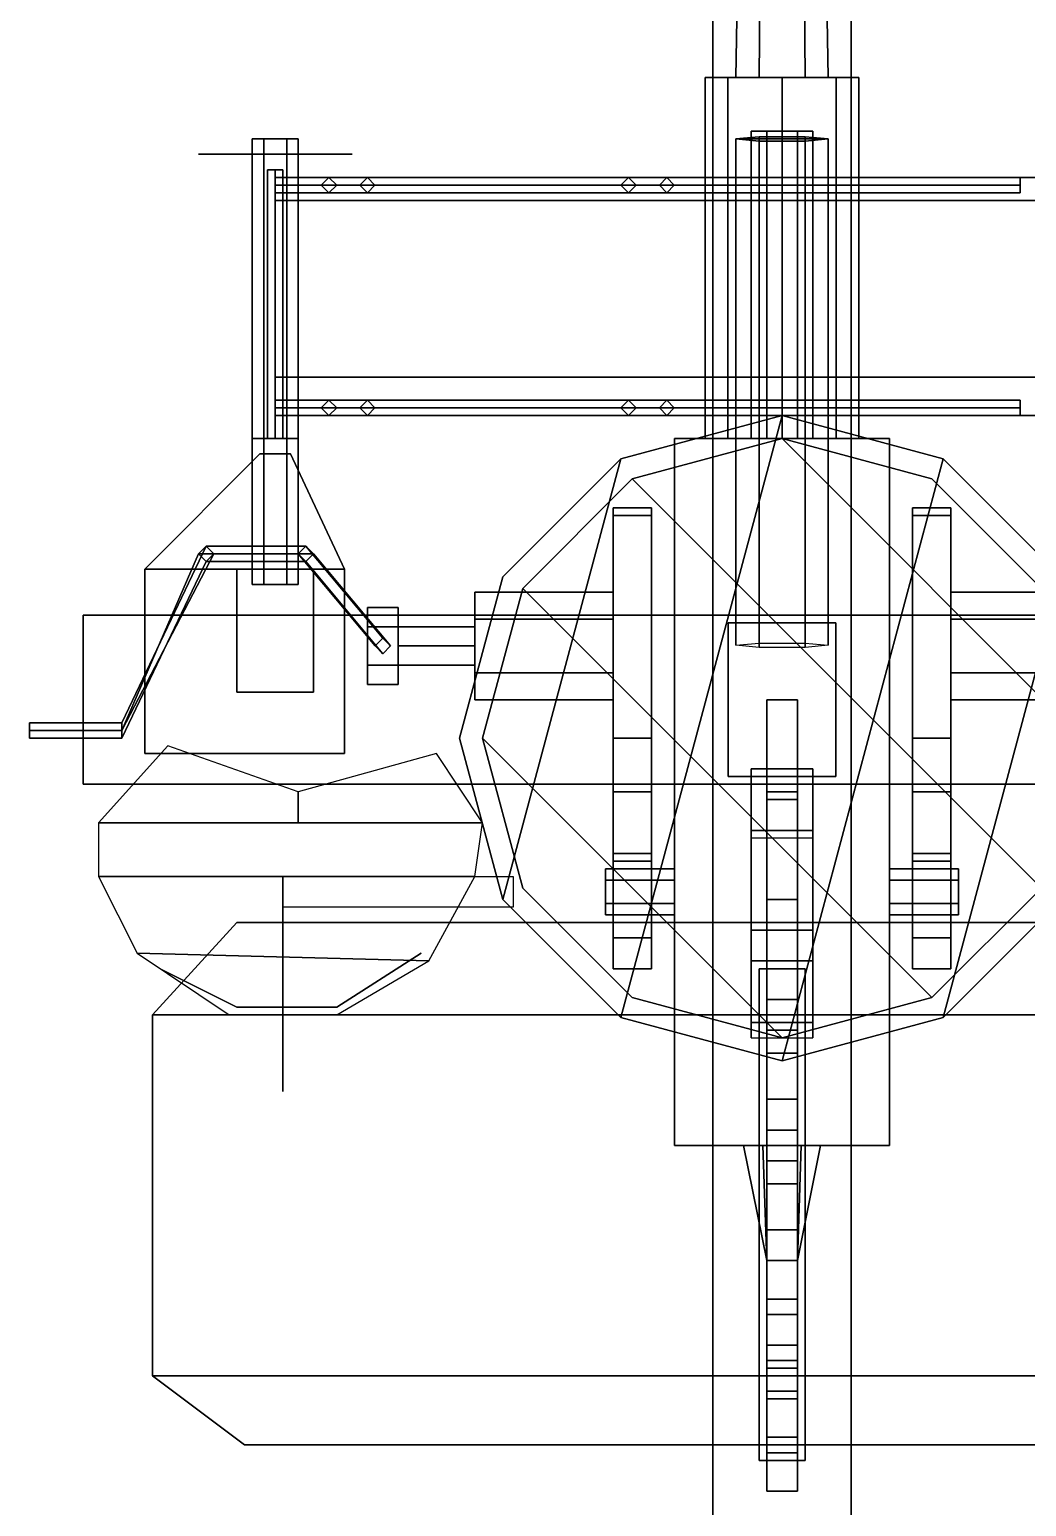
# Model space of a CAD drawing. Header units: millimetres. Extents: x -0.98 to 3.96, y -2.96 to 3.28.
# Drawn here: x -0.98 to 0.318, y -1 to 0.922 of the extents above; entities that cross this region are included whole.
import ezdxf

# ---------------------------------------------------------------- set-up
doc = ezdxf.new("R2010")
doc.units = ezdxf.units.MM
for name, color, linetype in [('barrel', 1, 'Continuous'), ('sleeve', 5, 'Continuous'), ('turret', 2, 'Continuous')]:
    doc.layers.add(name, color=color, linetype=linetype)

msp = doc.modelspace()

# ---------------------------------------------------------------- linework, layer by layer
for points in [[(-0.09, -1.71, 0.76), (-0.09, 1.84, 0.76), (-0.09, 1.84, 0.51), (-0.09, -1.71, 0.51)], [(0.09, -1.71, 0.51), (0.09, 1.84, 0.51), (0.09, 1.84, 0.76), (0.09, -1.71, 0.76)], [(0.09, 1.57, 0.76), (-0.09, 1.57, 0.76), (-0.09, -1.71, 0.76), (0.09, -1.71, 0.76)], [(-0.09, -1.71, 0.51), (-0.09, 1.57, 0.51), (0.09, 1.57, 0.51), (0.09, -1.71, 0.51)], [(-0.195, 0.3377, 0.81), (0, 0.39, 0.81), (0, 0.39, 0.5), (-0.195, 0.3377, 0.5)], [(0, 0.39, 0.5), (0.39, 0, 0.5), (0.3377, -0.195, 0.5), (-0.195, 0.3377, 0.5)], [(0, 0.39, 0.81), (0.195, 0.3377, 0.81), (0.195, 0.3377, 0.5), (0, 0.39, 0.5)], [(0.195, 0.3377, 0.5), (0.3377, 0.195, 0.5), (0.39, 0, 0.5), (0, 0.39, 0.5)], [(-0.83, 0.22, 0.49), (-0.83, 0.22, 0.51), (-0.68, 0.37, 0.51), (-0.68, 0.37, 0.49)], [(-0.64, 0.37, 0.76), (-0.57, 0.22, 0.76), (-0.83, 0.22, 0.76), (-0.68, 0.37, 0.76)], [(-0.68, 0.37, 0.78), (-0.83, 0.22, 0.78), (-0.57, 0.22, 0.78), (-0.64, 0.37, 0.78)], [(-0.83, 0.22, 0.76), (-0.83, 0.22, 0.78), (-0.68, 0.37, 0.78), (-0.68, 0.37, 0.76)], [(-0.68, 0.37, 0.51), (-0.83, 0.22, 0.51), (-0.57, 0.22, 0.51), (-0.64, 0.37, 0.51)], [(-0.64, 0.37, 0.49), (-0.57, 0.22, 0.49), (-0.83, 0.22, 0.49), (-0.68, 0.37, 0.49)], [(-0.68, 0.37, 0.49), (-0.68, 0.37, 0.51), (-0.64, 0.37, 0.51), (-0.64, 0.37, 0.49)], [(-0.68, 0.37, 0.76), (-0.68, 0.37, 0.78), (-0.64, 0.37, 0.78), (-0.64, 0.37, 0.76)], [(-0.64, 0.37, 0.51), (-0.57, 0.22, 0.51), (-0.57, 0.22, 0.49), (-0.64, 0.37, 0.49)], [(-0.64, 0.37, 0.78), (-0.57, 0.22, 0.78), (-0.57, 0.22, 0.76), (-0.64, 0.37, 0.76)], [(-0.3377, 0.195, 0.81), (-0.195, 0.3377, 0.81), (-0.195, 0.3377, 0.5), (-0.3377, 0.195, 0.5)], [(-0.195, 0.3377, 0.5), (0.3377, -0.195, 0.5), (0.195, -0.3377, 0.5), (-0.3377, 0.195, 0.5)], [(0.195, 0.3377, 0.81), (0.3377, 0.195, 0.81), (0.3377, 0.195, 0.5), (0.195, 0.3377, 0.5)], [(-0.83, -0.02, 0.49), (-0.83, -0.02, 0.51), (-0.83, 0.22, 0.51), (-0.83, 0.22, 0.49)], [(-0.57, 0.22, 0.76), (-0.57, 0.16, 0.76), (-0.83, 0.16, 0.76), (-0.83, 0.22, 0.76)], [(-0.83, -0.02, 0.76), (-0.83, -0.02, 0.78), (-0.83, 0.22, 0.78), (-0.83, 0.22, 0.76)], [(-0.83, 0.22, 0.78), (-0.83, -0.02, 0.78), (-0.57, -0.02, 0.78), (-0.57, 0.22, 0.78)], [(-0.83, 0.22, 0.51), (-0.83, 0.16, 0.51), (-0.57, 0.16, 0.51), (-0.57, 0.22, 0.51)], [(-0.57, 0.22, 0.49), (-0.57, -0.02, 0.49), (-0.83, -0.02, 0.49), (-0.83, 0.22, 0.49)], [(-0.57, 0.22, 0.51), (-0.57, -0.02, 0.51), (-0.57, -0.02, 0.49), (-0.57, 0.22, 0.49)], [(-0.57, 0.22, 0.78), (-0.57, -0.02, 0.78), (-0.57, -0.02, 0.76), (-0.57, 0.22, 0.76)], [(-0.39, 0, 0.81), (-0.3377, 0.195, 0.81), (-0.3377, 0.195, 0.5), (-0.39, 0, 0.5)], [(-0.3377, 0.195, 0.5), (0.195, -0.3377, 0.5), (0, -0.39, 0.5), (-0.39, 0, 0.5)], [(0.91, -0.06, 0.76), (0.91, 0.16, 0.76), (-0.91, 0.16, 0.76), (-0.91, -0.06, 0.76)], [(-0.91, -0.06, 0.76), (-0.91, 0.16, 0.76), (-0.91, 0.16, 0.51), (-0.91, -0.06, 0.51)], [(-0.91, 0.16, 0.51), (0.91, 0.16, 0.51), (0.91, -0.06, 0.51), (-0.91, -0.06, 0.51)], [(-0.91, 0.16, 0.76), (0.91, 0.16, 0.76), (0.91, 0.16, 0.51), (-0.91, 0.16, 0.51)], [(-0.3377, -0.195, 0.81), (-0.39, 0, 0.81), (-0.39, 0, 0.5), (-0.3377, -0.195, 0.5)], [(-0.39, 0, 0.5), (0, -0.39, 0.5), (-0.195, -0.3377, 0.5), (-0.3377, -0.195, 0.5)], [(-0.57, -0.02, 0.49), (-0.57, -0.02, 0.51), (-0.83, -0.02, 0.51), (-0.83, -0.02, 0.49)], [(-0.57, -0.02, 0.76), (-0.57, -0.02, 0.78), (-0.83, -0.02, 0.78), (-0.83, -0.02, 0.76)], [(-0.91, -0.06, 0.51), (0.91, -0.06, 0.51), (0.91, -0.06, 0.76), (-0.91, -0.06, 0.76)], [(-0.195, -0.3377, 0.81), (-0.3377, -0.195, 0.81), (-0.3377, -0.195, 0.5), (-0.195, -0.3377, 0.5)], [(0.3377, -0.195, 0.81), (0.195, -0.3377, 0.81), (0.195, -0.3377, 0.5), (0.3377, -0.195, 0.5)], [(-0.82, -0.36, 0.61), (-0.71, -0.24, 0.61), (0.71, -0.24, 0.61), (0.82, -0.36, 0.61)], [(0.71, -0.24, 0.67), (-0.71, -0.24, 0.67), (-0.82, -0.36, 0.67), (0.82, -0.36, 0.67)], [(-0.82, -0.36, 0.67), (-0.71, -0.24, 0.67), (-0.71, -0.24, 0.61), (-0.82, -0.36, 0.61)], [(0.71, -0.24, 0.61), (-0.71, -0.24, 0.61), (-0.71, -0.24, 0.67), (0.71, -0.24, 0.67)], [(0, -0.39, 0.81), (-0.195, -0.3377, 0.81), (-0.195, -0.3377, 0.5), (0, -0.39, 0.5)], [(0.195, -0.3377, 0.81), (0, -0.39, 0.81), (0, -0.39, 0.5), (0.195, -0.3377, 0.5)], [(0.82, -0.36, 0.67), (-0.82, -0.36, 0.67), (-0.82, -0.83, 0.67), (0.82, -0.83, 0.67)], [(-0.82, -0.83, 0.61), (-0.82, -0.36, 0.61), (0.82, -0.36, 0.61), (0.82, -0.83, 0.61)], [(-0.82, -0.83, 0.67), (-0.82, -0.36, 0.67), (-0.82, -0.36, 0.61), (-0.82, -0.83, 0.61)], [(-0.7, -0.92, 0.61), (-0.82, -0.83, 0.61), (0.82, -0.83, 0.61), (0.7, -0.92, 0.61)], [(0.82, -0.83, 0.67), (-0.82, -0.83, 0.67), (-0.7, -0.92, 0.67), (0.7, -0.92, 0.67)], [(-0.7, -0.92, 0.67), (-0.82, -0.83, 0.67), (-0.82, -0.83, 0.61), (-0.7, -0.92, 0.61)], [(0.7, -0.92, 0.67), (-0.7, -0.92, 0.67), (-0.7, -0.92, 0.61), (0.7, -0.92, 0.61)]]:
    msp.add_3dface(points)
at = {"layer": 'barrel'}
for points in [[(-0.06, 0.86, 1.69), (-0.03, 0.86, 1.742), (-0.02, 2.03, 1.7246), (-0.04, 2.03, 1.69)], [(-0.03, 0.86, 1.638), (-0.06, 0.86, 1.69), (-0.04, 2.03, 1.69), (-0.02, 2.03, 1.6554)], [(-0.03, 0.86, 1.742), (0.03, 0.86, 1.742), (0.02, 2.03, 1.7246), (-0.02, 2.03, 1.7246)], [(0.03, 0.86, 1.638), (-0.03, 0.86, 1.638), (-0.02, 2.03, 1.6554), (0.02, 2.03, 1.6554)], [(0.03, 0.86, 1.742), (0.06, 0.86, 1.69), (0.04, 2.03, 1.69), (0.02, 2.03, 1.7246)], [(0.06, 0.86, 1.69), (0.03, 0.86, 1.638), (0.02, 2.03, 1.6554), (0.04, 2.03, 1.69)]]:
    msp.add_3dface(points, dxfattribs=at)
at = {"layer": 'sleeve'}
for points in [[(-0.1, 0.39, 1.69), (-0.0707, 0.39, 1.7607), (-0.0707, 0.86, 1.7607), (-0.1, 0.86, 1.69)], [(-0.0707, 0.39, 1.6193), (-0.1, 0.39, 1.69), (-0.1, 0.86, 1.69), (-0.0707, 0.86, 1.6193)], [(-0.0707, 0.86, 1.7607), (0.1, 0.86, 1.69), (0.0707, 0.86, 1.6193), (-0.1, 0.86, 1.69)], [(-0.1, 0.86, 1.69), (0.0707, 0.86, 1.6193), (0, 0.86, 1.59), (-0.0707, 0.86, 1.6193)], [(-0.0707, 0.39, 1.7607), (0, 0.39, 1.79), (0, 0.86, 1.79), (-0.0707, 0.86, 1.7607)], [(0, 0.39, 1.59), (-0.0707, 0.39, 1.6193), (-0.0707, 0.86, 1.6193), (0, 0.86, 1.59)], [(0, 0.86, 1.79), (0.0707, 0.86, 1.7607), (0.1, 0.86, 1.69), (-0.0707, 0.86, 1.7607)], [(0, 0.39, 1.79), (0.0707, 0.39, 1.7607), (0.0707, 0.86, 1.7607), (0, 0.86, 1.79)], [(0.0707, 0.39, 1.6193), (0, 0.39, 1.59), (0, 0.86, 1.59), (0.0707, 0.86, 1.6193)], [(0.0707, 0.39, 1.7607), (0.1, 0.39, 1.69), (0.1, 0.86, 1.69), (0.0707, 0.86, 1.7607)], [(0.1, 0.39, 1.69), (0.0707, 0.39, 1.6193), (0.0707, 0.86, 1.6193), (0.1, 0.86, 1.69)], [(-0.04, 0.39, 1.56), (-0.02, 0.39, 1.5946), (-0.02, 0.79, 1.5946), (-0.04, 0.79, 1.56)], [(-0.02, 0.39, 1.5254), (-0.04, 0.39, 1.56), (-0.04, 0.79, 1.56), (-0.02, 0.79, 1.5254)], [(-0.02, 0.79, 1.5946), (0.02, 0.79, 1.5946), (0.04, 0.79, 1.56), (-0.04, 0.79, 1.56)], [(-0.04, 0.79, 1.56), (0.04, 0.79, 1.56), (0.02, 0.79, 1.5254), (-0.02, 0.79, 1.5254)], [(-0.02, 0.39, 1.5946), (0.02, 0.39, 1.5946), (0.02, 0.79, 1.5946), (-0.02, 0.79, 1.5946)], [(0.02, 0.39, 1.5254), (-0.02, 0.39, 1.5254), (-0.02, 0.79, 1.5254), (0.02, 0.79, 1.5254)], [(0.02, 0.39, 1.5946), (0.04, 0.39, 1.56), (0.04, 0.79, 1.56), (0.02, 0.79, 1.5946)], [(0.04, 0.39, 1.56), (0.02, 0.39, 1.5254), (0.02, 0.79, 1.5254), (0.04, 0.79, 1.56)], [(-0.69, 0.2, 1.83), (-0.675, 0.2, 1.856), (-0.675, 0.78, 1.856), (-0.69, 0.78, 1.83)], [(-0.675, 0.2, 1.804), (-0.69, 0.2, 1.83), (-0.69, 0.78, 1.83), (-0.675, 0.78, 1.804)], [(-0.675, 0.78, 1.856), (-0.645, 0.78, 1.856), (-0.63, 0.78, 1.83), (-0.69, 0.78, 1.83)], [(-0.69, 0.78, 1.83), (-0.63, 0.78, 1.83), (-0.645, 0.78, 1.804), (-0.675, 0.78, 1.804)], [(-0.675, 0.2, 1.856), (-0.645, 0.2, 1.856), (-0.645, 0.78, 1.856), (-0.675, 0.78, 1.856)], [(-0.645, 0.2, 1.804), (-0.675, 0.2, 1.804), (-0.675, 0.78, 1.804), (-0.645, 0.78, 1.804)], [(-0.645, 0.2, 1.856), (-0.63, 0.2, 1.83), (-0.63, 0.78, 1.83), (-0.645, 0.78, 1.856)], [(-0.63, 0.2, 1.83), (-0.645, 0.2, 1.804), (-0.645, 0.78, 1.804), (-0.63, 0.78, 1.83)], [(-0.06, 0.1209, 1.3845), (-0.03, 0.1236, 1.4364), (-0.03, 0.7827, 1.4019), (-0.06, 0.78, 1.35)], [(-0.03, 0.7827, 1.4019), (0.03, 0.7827, 1.4019), (0.06, 0.78, 1.35), (-0.06, 0.78, 1.35)], [(-0.03, 0.1182, 1.3327), (-0.06, 0.1209, 1.3845), (-0.06, 0.78, 1.35), (-0.03, 0.7773, 1.2981)], [(-0.06, 0.78, 1.35), (0.06, 0.78, 1.35), (0.03, 0.7773, 1.2981), (-0.03, 0.7773, 1.2981)], [(-0.03, 0.1236, 1.4364), (0.03, 0.1236, 1.4364), (0.03, 0.7827, 1.4019), (-0.03, 0.7827, 1.4019)], [(0.03, 0.1182, 1.3327), (-0.03, 0.1182, 1.3327), (-0.03, 0.7773, 1.2981), (0.03, 0.7773, 1.2981)], [(0.03, 0.1236, 1.4364), (0.06, 0.1209, 1.3845), (0.06, 0.78, 1.35), (0.03, 0.7827, 1.4019)], [(0.06, 0.1209, 1.3845), (0.03, 0.1182, 1.3327), (0.03, 0.7773, 1.2981), (0.06, 0.78, 1.35)], [(-0.59, 0.76, 2.02), (-0.76, 0.76, 1.98), (-0.76, 0.76, 1.91), (-0.56, 0.76, 1.98)], [(-0.56, 0.76, 1.98), (-0.76, 0.76, 1.91), (-0.74, 0.76, 1.86), (-0.56, 0.76, 1.91)], [(-0.73, 0.76, 2.02), (-0.66, 0.76, 2.04), (-0.59, 0.76, 2.02), (-0.76, 0.76, 1.98)], [(-0.56, 0.76, 1.91), (-0.74, 0.76, 1.86), (-0.66, 0.76, 1.85), (-0.58, 0.76, 1.86)], [(-0.67, 0.39, 2.25), (-0.66, 0.39, 2.26), (-0.66, 0.74, 2.26), (-0.67, 0.74, 2.25)], [(-0.66, 0.39, 2.24), (-0.67, 0.39, 2.25), (-0.67, 0.74, 2.25), (-0.66, 0.74, 2.24)], [(-0.66, 0.74, 2.26), (-0.65, 0.74, 2.25), (-0.66, 0.74, 2.24), (-0.67, 0.74, 2.25)], [(-0.66, 0.39, 2.26), (-0.65, 0.39, 2.25), (-0.65, 0.74, 2.25), (-0.66, 0.74, 2.26)], [(-0.65, 0.39, 2.25), (-0.66, 0.39, 2.24), (-0.66, 0.74, 2.24), (-0.65, 0.74, 2.25)], [(0.62, 0.73, 1.79), (-0.66, 0.73, 1.79), (-0.66, 0.73, 1.86), (0.62, 0.73, 1.86)], [(0.62, 0.73, 1.86), (-0.66, 0.73, 1.86), (-0.66, 0.7, 1.86), (0.62, 0.7, 1.86)], [(-0.66, 0.7, 1.79), (-0.66, 0.73, 1.79), (0.62, 0.73, 1.79), (0.62, 0.7, 1.79)], [(-0.66, 0.7, 1.86), (-0.66, 0.73, 1.86), (-0.66, 0.73, 1.79), (-0.66, 0.7, 1.79)], [(-0.66, 0.73, 2.25), (-0.66, 0.72, 2.26), (0.31, 0.72, 1.86), (0.31, 0.73, 1.85)], [(-0.66, 0.72, 2.24), (-0.66, 0.73, 2.25), (0.31, 0.73, 1.85), (0.31, 0.72, 1.84)], [(-0.66, 0.72, 2.26), (-0.66, 0.71, 2.25), (0.31, 0.71, 1.85), (0.31, 0.72, 1.86)], [(-0.66, 0.71, 2.25), (-0.66, 0.72, 2.24), (0.31, 0.72, 1.84), (0.31, 0.71, 1.85)], [(-0.59, 0.73, 1.85), (-0.6, 0.72, 1.86), (-0.5497, 0.72, 2.2026), (-0.54, 0.73, 2.2)], [(-0.6, 0.72, 1.86), (-0.59, 0.71, 1.85), (-0.54, 0.71, 2.2), (-0.5497, 0.72, 2.2026)], [(-0.58, 0.72, 1.84), (-0.59, 0.73, 1.85), (-0.54, 0.73, 2.2), (-0.5303, 0.72, 2.1974)], [(-0.59, 0.71, 1.85), (-0.58, 0.72, 1.84), (-0.5303, 0.72, 2.1974), (-0.54, 0.71, 2.2)], [(-0.2, 0.73, 1.85), (-0.21, 0.72, 1.86), (-0.1597, 0.72, 2.0426), (-0.15, 0.73, 2.04)], [(-0.21, 0.72, 1.86), (-0.2, 0.71, 1.85), (-0.15, 0.71, 2.04), (-0.1597, 0.72, 2.0426)], [(-0.19, 0.72, 1.84), (-0.2, 0.73, 1.85), (-0.15, 0.73, 2.04), (-0.1403, 0.72, 2.0374)], [(-0.2, 0.71, 1.85), (-0.19, 0.72, 1.84), (-0.1403, 0.72, 2.0374), (-0.15, 0.71, 2.04)], [(0.62, 0.7, 1.86), (-0.66, 0.7, 1.86), (-0.66, 0.7, 1.79), (0.62, 0.7, 1.79)], [(-0.66, 0.42, 1.79), (-0.66, 0.47, 1.79), (0.62, 0.47, 1.79), (0.62, 0.42, 1.79)], [(0.62, 0.47, 1.85), (-0.66, 0.47, 1.85), (-0.66, 0.42, 1.85), (0.62, 0.42, 1.85)], [(0.62, 0.47, 1.79), (-0.66, 0.47, 1.79), (-0.66, 0.47, 1.85), (0.62, 0.47, 1.85)], [(-0.66, 0.42, 1.85), (-0.66, 0.47, 1.85), (-0.66, 0.47, 1.79), (-0.66, 0.42, 1.79)], [(-0.66, 0.43, 2.24), (-0.66, 0.44, 2.25), (0.31, 0.44, 1.85), (0.31, 0.43, 1.84)], [(-0.66, 0.44, 2.25), (-0.66, 0.43, 2.26), (0.31, 0.43, 1.86), (0.31, 0.44, 1.85)], [(-0.66, 0.42, 2.25), (-0.66, 0.43, 2.24), (0.31, 0.43, 1.84), (0.31, 0.42, 1.85)], [(-0.66, 0.43, 2.26), (-0.66, 0.42, 2.25), (0.31, 0.42, 1.85), (0.31, 0.43, 1.86)], [(-0.59, 0.44, 1.84), (-0.6, 0.43, 1.85), (-0.5497, 0.43, 2.2026), (-0.54, 0.44, 2.2)], [(-0.6, 0.43, 1.85), (-0.59, 0.42, 1.84), (-0.54, 0.42, 2.2), (-0.5497, 0.43, 2.2026)], [(-0.58, 0.43, 1.83), (-0.59, 0.44, 1.84), (-0.54, 0.44, 2.2), (-0.5303, 0.43, 2.1974)], [(-0.59, 0.42, 1.84), (-0.58, 0.43, 1.83), (-0.5303, 0.43, 2.1974), (-0.54, 0.42, 2.2)], [(-0.2, 0.44, 1.84), (-0.21, 0.43, 1.85), (-0.1597, 0.43, 2.0426), (-0.15, 0.44, 2.04)], [(-0.21, 0.43, 1.85), (-0.2, 0.42, 1.84), (-0.15, 0.42, 2.04), (-0.1597, 0.43, 2.0426)], [(-0.19, 0.43, 1.83), (-0.2, 0.44, 1.84), (-0.15, 0.44, 2.04), (-0.1403, 0.43, 2.0374)], [(-0.2, 0.42, 1.84), (-0.19, 0.43, 1.83), (-0.1403, 0.43, 2.0374), (-0.15, 0.42, 2.04)], [(0.62, 0.42, 1.85), (-0.66, 0.42, 1.85), (-0.66, 0.42, 1.79), (0.62, 0.42, 1.79)], [(-0.69, 0.22, 2.26), (-0.675, 0.22, 2.286), (-0.675, 0.39, 2.286), (-0.69, 0.39, 2.26)], [(-0.675, 0.22, 2.234), (-0.69, 0.22, 2.26), (-0.69, 0.39, 2.26), (-0.675, 0.39, 2.234)], [(-0.675, 0.39, 2.286), (-0.645, 0.39, 2.286), (-0.63, 0.39, 2.26), (-0.69, 0.39, 2.26)], [(-0.69, 0.39, 2.26), (-0.63, 0.39, 2.26), (-0.645, 0.39, 2.234), (-0.675, 0.39, 2.234)], [(-0.675, 0.22, 2.286), (-0.645, 0.22, 2.286), (-0.645, 0.39, 2.286), (-0.675, 0.39, 2.286)], [(-0.645, 0.22, 2.234), (-0.675, 0.22, 2.234), (-0.675, 0.39, 2.234), (-0.645, 0.39, 2.234)], [(-0.645, 0.22, 2.286), (-0.63, 0.22, 2.26), (-0.63, 0.39, 2.26), (-0.645, 0.39, 2.286)], [(-0.63, 0.22, 2.26), (-0.645, 0.22, 2.234), (-0.645, 0.39, 2.234), (-0.63, 0.39, 2.26)], [(0.14, 0.39, 1.8), (0.14, 0.39, 1.49), (-0.14, 0.39, 1.49), (-0.14, 0.39, 1.8)], [(-0.14, 0.39, 1.8), (-0.14, 0.39, 1.49), (-0.14, -0.53, 1.49), (-0.14, -0.53, 1.8)], [(0.14, -0.53, 1.8), (0.14, 0.39, 1.8), (-0.14, 0.39, 1.8), (-0.14, -0.53, 1.8)], [(-0.14, -0.53, 1.49), (-0.14, 0.39, 1.49), (0.14, 0.39, 1.49), (0.14, -0.53, 1.49)], [(0.14, -0.53, 1.49), (0.14, 0.39, 1.49), (0.14, 0.39, 1.8), (0.14, -0.53, 1.8)], [(-0.71, 0.22, 2.3), (-0.71, 0.22, 2.19), (-0.71, 0.06, 2.19), (-0.71, 0.06, 2.3)], [(-0.61, 0.22, 2.3), (-0.61, 0.22, 2.19), (-0.71, 0.22, 2.19), (-0.71, 0.22, 2.3)], [(-0.61, 0.06, 2.3), (-0.61, 0.22, 2.3), (-0.71, 0.22, 2.3), (-0.71, 0.06, 2.3)], [(-0.71, 0.06, 2.19), (-0.71, 0.22, 2.19), (-0.61, 0.22, 2.19), (-0.61, 0.06, 2.19)], [(-0.61, 0.06, 2.19), (-0.61, 0.22, 2.19), (-0.61, 0.22, 2.3), (-0.61, 0.06, 2.3)], [(-0.69, 0.2, 1.83), (-0.63, 0.2, 1.83), (-0.645, 0.2, 1.856), (-0.675, 0.2, 1.856)], [(-0.675, 0.2, 1.804), (-0.645, 0.2, 1.804), (-0.63, 0.2, 1.83), (-0.69, 0.2, 1.83)], [(-0.07, 0.15, 1.28), (-0.07, -0.05, 1.28), (-0.07, -0.05, 1.49), (-0.07, 0.15, 1.49)], [(0.07, 0.15, 1.49), (0.07, 0.15, 1.28), (-0.07, 0.15, 1.28), (-0.07, 0.15, 1.49)], [(0.07, 0.15, 1.28), (0.07, -0.05, 1.28), (-0.07, -0.05, 1.28), (-0.07, 0.15, 1.28)], [(0.07, -0.05, 1.49), (0.07, -0.05, 1.28), (0.07, 0.15, 1.28), (0.07, 0.15, 1.49)], [(-0.71, 0.06, 2.3), (-0.71, 0.06, 2.19), (-0.61, 0.06, 2.19), (-0.61, 0.06, 2.3)], [(-0.02, -0.07, 1.6), (-0.02, 0.05, 1.07), (-0.02, -0.08, 1.07), (-0.02, -0.21, 1.09)], [(0.02, -0.07, 1.6), (0.02, 0.05, 1.07), (-0.02, 0.05, 1.07), (-0.02, -0.07, 1.6)], [(-0.02, -0.08, 1.07), (-0.02, 0.05, 1.07), (0.02, 0.05, 1.07), (0.02, -0.08, 1.07)], [(0.02, -0.08, 1.07), (0.02, 0.05, 1.07), (0.02, -0.07, 1.6), (0.02, -0.21, 1.09)], [(-0.07, -0.05, 1.49), (-0.07, -0.05, 1.28), (0.07, -0.05, 1.28), (0.07, -0.05, 1.49)], [(0.04, -0.25, 2.16), (0.04, -0.04, 2.03), (-0.04, -0.04, 2.03), (-0.04, -0.25, 2.16)], [(-0.04, -0.04, 2.03), (-0.04, -0.06, 1.99), (-0.04, -0.29, 2.09), (-0.04, -0.25, 2.16)], [(0.04, -0.04, 2.03), (0.04, -0.06, 1.99), (-0.04, -0.06, 1.99), (-0.04, -0.04, 2.03)], [(0.04, -0.29, 2.09), (0.04, -0.06, 1.99), (0.04, -0.04, 2.03), (0.04, -0.25, 2.16)], [(-0.04, -0.06, 1.99), (-0.04, -0.12, 1.88), (-0.04, -0.37, 1.88), (-0.04, -0.29, 2.09)], [(0.04, -0.06, 1.99), (0.04, -0.12, 1.88), (-0.04, -0.12, 1.88), (-0.04, -0.06, 1.99)], [(-0.02, -0.07, 1.6), (-0.02, -0.47, 1.2), (-0.02, -0.55, 1.3), (-0.02, -0.58, 1.39)], [(0.02, -0.58, 1.39), (0.02, -0.07, 1.6), (-0.02, -0.07, 1.6), (-0.02, -0.58, 1.39)], [(-0.02, -0.07, 1.6), (-0.02, -0.21, 1.09), (-0.02, -0.34, 1.13), (-0.02, -0.47, 1.2)], [(0.02, -0.55, 1.3), (0.02, -0.47, 1.2), (0.02, -0.07, 1.6), (0.02, -0.58, 1.39)], [(0.02, -0.34, 1.13), (0.02, -0.21, 1.09), (0.02, -0.07, 1.6), (0.02, -0.47, 1.2)], [(0.04, -0.37, 1.88), (0.04, -0.12, 1.88), (0.04, -0.06, 1.99), (0.04, -0.29, 2.09)], [(-0.02, -0.21, 1.09), (-0.02, -0.08, 1.07), (0.02, -0.08, 1.07), (0.02, -0.21, 1.09)], [(0.04, -0.12, 1.88), (0.04, -0.13, 1.8), (-0.04, -0.13, 1.8), (-0.04, -0.12, 1.88)], [(-0.04, -0.12, 1.88), (-0.04, -0.13, 1.8), (-0.04, -0.39, 1.8), (-0.04, -0.37, 1.88)], [(0.04, -0.39, 1.8), (0.04, -0.13, 1.8), (0.04, -0.12, 1.88), (0.04, -0.37, 1.88)], [(-0.23, -0.185, 1.614), (-0.23, -0.215, 1.614), (-0.23, -0.23, 1.64), (-0.23, -0.17, 1.64)], [(-0.14, -0.17, 1.64), (-0.14, -0.185, 1.614), (-0.23, -0.185, 1.614), (-0.23, -0.17, 1.64)], [(-0.23, -0.17, 1.64), (-0.23, -0.23, 1.64), (-0.23, -0.215, 1.666), (-0.23, -0.185, 1.666)], [(-0.14, -0.185, 1.666), (-0.14, -0.17, 1.64), (-0.23, -0.17, 1.64), (-0.23, -0.185, 1.666)], [(0.14, -0.17, 1.64), (0.14, -0.185, 1.666), (0.23, -0.185, 1.666), (0.23, -0.17, 1.64)], [(0.14, -0.185, 1.614), (0.14, -0.17, 1.64), (0.23, -0.17, 1.64), (0.23, -0.185, 1.614)], [(0.23, -0.185, 1.666), (0.23, -0.215, 1.666), (0.23, -0.23, 1.64), (0.23, -0.17, 1.64)], [(0.23, -0.17, 1.64), (0.23, -0.23, 1.64), (0.23, -0.215, 1.614), (0.23, -0.185, 1.614)], [(-0.14, -0.215, 1.666), (-0.14, -0.185, 1.666), (-0.23, -0.185, 1.666), (-0.23, -0.215, 1.666)], [(-0.14, -0.185, 1.614), (-0.14, -0.215, 1.614), (-0.23, -0.215, 1.614), (-0.23, -0.185, 1.614)], [(0.14, -0.185, 1.666), (0.14, -0.215, 1.666), (0.23, -0.215, 1.666), (0.23, -0.185, 1.666)], [(0.14, -0.215, 1.614), (0.14, -0.185, 1.614), (0.23, -0.185, 1.614), (0.23, -0.215, 1.614)], [(-0.02, -0.34, 1.13), (-0.02, -0.21, 1.09), (0.02, -0.21, 1.09), (0.02, -0.34, 1.13)], [(-0.14, -0.215, 1.614), (-0.14, -0.23, 1.64), (-0.23, -0.23, 1.64), (-0.23, -0.215, 1.614)], [(-0.14, -0.23, 1.64), (-0.14, -0.215, 1.666), (-0.23, -0.215, 1.666), (-0.23, -0.23, 1.64)], [(0.14, -0.215, 1.666), (0.14, -0.23, 1.64), (0.23, -0.23, 1.64), (0.23, -0.215, 1.666)], [(0.14, -0.23, 1.64), (0.14, -0.215, 1.614), (0.23, -0.215, 1.614), (0.23, -0.23, 1.64)], [(-0.02, -0.41, 0.81), (-0.02, -0.38, 0.88), (-0.02, -0.24, 0.88), (-0.02, -0.24, 0.81)], [(-0.02, -0.24, 0.88), (-0.02, -0.38, 0.88), (0.02, -0.38, 0.88), (0.02, -0.24, 0.88)], [(0.02, -0.24, 0.81), (0.02, -0.41, 0.81), (-0.02, -0.41, 0.81), (-0.02, -0.24, 0.81)], [(0.02, -0.24, 0.88), (0.02, -0.38, 0.88), (0.02, -0.41, 0.81), (0.02, -0.24, 0.81)], [(-0.04, -0.25, 2.16), (-0.04, -0.29, 2.09), (0.04, -0.29, 2.09), (0.04, -0.25, 2.16)], [(-0.04, -0.29, 2.09), (-0.04, -0.37, 1.88), (0.04, -0.37, 1.88), (0.04, -0.29, 2.09)], [(-0.02, -0.47, 1.2), (-0.02, -0.34, 1.13), (0.02, -0.34, 1.13), (0.02, -0.47, 1.2)], [(-0.04, -0.37, 1.88), (-0.04, -0.39, 1.8), (0.04, -0.39, 1.8), (0.04, -0.37, 1.88)], [(-0.02, -0.55, 0.83), (-0.02, -0.51, 0.91), (-0.02, -0.38, 0.88), (-0.02, -0.41, 0.81)], [(-0.02, -0.38, 0.88), (-0.02, -0.51, 0.91), (0.02, -0.51, 0.91), (0.02, -0.38, 0.88)], [(0.02, -0.38, 0.88), (0.02, -0.51, 0.91), (0.02, -0.55, 0.83), (0.02, -0.41, 0.81)], [(0.02, -0.41, 0.81), (0.02, -0.55, 0.83), (-0.02, -0.55, 0.83), (-0.02, -0.41, 0.81)], [(-0.02, -0.55, 1.3), (-0.02, -0.47, 1.2), (0.02, -0.47, 1.2), (0.02, -0.55, 1.3)], [(-0.02, -0.73, 0.93), (-0.02, -0.64, 0.98), (-0.02, -0.51, 0.91), (-0.02, -0.55, 0.83)], [(-0.02, -0.51, 0.91), (-0.02, -0.64, 0.98), (0.02, -0.64, 0.98), (0.02, -0.51, 0.91)], [(0.02, -0.51, 0.91), (0.02, -0.64, 0.98), (0.02, -0.73, 0.93), (0.02, -0.55, 0.83)], [(-0.14, -0.53, 1.8), (-0.14, -0.53, 1.49), (0.14, -0.53, 1.49), (0.14, -0.53, 1.8)], [(-0.05, -0.53, 1.72), (-0.025, -0.53, 1.6767), (-0.02, -0.68, 1.67), (-0.02, -0.68, 1.695)], [(-0.025, -0.53, 1.7633), (-0.05, -0.53, 1.72), (-0.02, -0.68, 1.695), (-0.02, -0.68, 1.72)], [(-0.025, -0.53, 1.6767), (0.025, -0.53, 1.6767), (0.02, -0.68, 1.67), (-0.02, -0.68, 1.67)], [(0.025, -0.53, 1.7633), (-0.025, -0.53, 1.7633), (-0.02, -0.68, 1.72), (0.02, -0.68, 1.72)], [(0.025, -0.53, 1.6767), (0.05, -0.53, 1.72), (0.02, -0.68, 1.695), (0.02, -0.68, 1.67)], [(0.05, -0.53, 1.72), (0.025, -0.53, 1.7633), (0.02, -0.68, 1.72), (0.02, -0.68, 1.695)], [(-0.02, -0.58, 1.39), (-0.02, -0.55, 1.3), (0.02, -0.55, 1.3), (0.02, -0.58, 1.39)], [(0.02, -0.55, 0.83), (0.02, -0.73, 0.93), (-0.02, -0.73, 0.93), (-0.02, -0.55, 0.83)], [(-0.02, -0.81, 1.01), (-0.02, -0.75, 1.08), (-0.02, -0.64, 0.98), (-0.02, -0.73, 0.93)], [(-0.02, -0.64, 0.98), (-0.02, -0.75, 1.08), (0.02, -0.75, 1.08), (0.02, -0.64, 0.98)], [(0.02, -0.64, 0.98), (0.02, -0.75, 1.08), (0.02, -0.81, 1.01), (0.02, -0.73, 0.93)], [(-0.02, -0.68, 1.72), (-0.02, -0.68, 1.67), (-0.02, -0.79, 1.64), (-0.02, -0.82, 1.68)], [(0.02, -0.82, 1.68), (0.02, -0.68, 1.72), (-0.02, -0.68, 1.72), (-0.02, -0.82, 1.68)], [(-0.02, -0.79, 1.64), (-0.02, -0.68, 1.67), (0.02, -0.68, 1.67), (0.02, -0.79, 1.64)], [(0.02, -0.79, 1.64), (0.02, -0.68, 1.67), (0.02, -0.68, 1.72), (0.02, -0.82, 1.68)], [(0.02, -0.73, 0.93), (0.02, -0.81, 1.01), (-0.02, -0.81, 1.01), (-0.02, -0.73, 0.93)], [(-0.02, -0.75, 1.08), (-0.02, -0.85, 1.22), (0.02, -0.85, 1.22), (0.02, -0.75, 1.08)], [(-0.02, -0.93, 1.19), (-0.02, -0.85, 1.22), (-0.02, -0.75, 1.08), (-0.02, -0.81, 1.01)], [(0.02, -0.75, 1.08), (0.02, -0.85, 1.22), (0.02, -0.93, 1.19), (0.02, -0.81, 1.01)], [(-0.02, -0.82, 1.68), (-0.02, -0.79, 1.64), (-0.02, -0.86, 1.57), (-0.02, -0.92, 1.59)], [(-0.02, -0.86, 1.57), (-0.02, -0.79, 1.64), (0.02, -0.79, 1.64), (0.02, -0.86, 1.57)], [(0.02, -0.86, 1.57), (0.02, -0.79, 1.64), (0.02, -0.82, 1.68), (0.02, -0.92, 1.59)], [(0.02, -0.81, 1.01), (0.02, -0.93, 1.19), (-0.02, -0.93, 1.19), (-0.02, -0.81, 1.01)], [(0.02, -0.92, 1.59), (0.02, -0.82, 1.68), (-0.02, -0.82, 1.68), (-0.02, -0.92, 1.59)], [(-0.02, -0.98, 1.35), (-0.02, -0.91, 1.36), (-0.02, -0.85, 1.22), (-0.02, -0.93, 1.19)], [(-0.02, -0.85, 1.22), (-0.02, -0.91, 1.36), (0.02, -0.91, 1.36), (0.02, -0.85, 1.22)], [(-0.02, -0.92, 1.59), (-0.02, -0.86, 1.57), (-0.02, -0.91, 1.49), (-0.02, -0.98, 1.49)], [(-0.02, -0.91, 1.49), (-0.02, -0.86, 1.57), (0.02, -0.86, 1.57), (0.02, -0.91, 1.49)], [(0.02, -0.85, 1.22), (0.02, -0.91, 1.36), (0.02, -0.98, 1.35), (0.02, -0.93, 1.19)], [(0.02, -0.91, 1.49), (0.02, -0.86, 1.57), (0.02, -0.92, 1.59), (0.02, -0.98, 1.49)], [(-0.02, -0.91, 1.36), (-0.02, -0.91, 1.49), (0.02, -0.91, 1.49), (0.02, -0.91, 1.36)], [(-0.02, -0.98, 1.49), (-0.02, -0.91, 1.49), (-0.02, -0.91, 1.36), (-0.02, -0.98, 1.35)], [(0.02, -0.98, 1.49), (0.02, -0.92, 1.59), (-0.02, -0.92, 1.59), (-0.02, -0.98, 1.49)], [(0.02, -0.91, 1.36), (0.02, -0.91, 1.49), (0.02, -0.98, 1.49), (0.02, -0.98, 1.35)], [(0.02, -0.93, 1.19), (0.02, -0.98, 1.35), (-0.02, -0.98, 1.35), (-0.02, -0.93, 1.19)], [(0.02, -0.98, 1.35), (0.02, -0.98, 1.49), (-0.02, -0.98, 1.49), (-0.02, -0.98, 1.35)]]:
    msp.add_3dface(points, dxfattribs=at)
at = {"layer": 'turret'}
for points in [[(-0.21, 0.3637, 0.86), (-0.3637, -0.21, 0.86), (-0.21, -0.3637, 0.86), (0, 0.42, 0.86)], [(-0.21, 0.3637, 0.81), (-0.3637, -0.21, 0.81), (-0.21, -0.3637, 0.81), (0, 0.42, 0.81)], [(0, 0.42, 0.81), (-0.21, 0.3637, 0.81), (-0.21, 0.3637, 0.86), (0, 0.42, 0.86)], [(0, 0.42, 0.86), (-0.21, -0.3637, 0.86), (0, -0.42, 0.86), (0.21, 0.3637, 0.86)], [(0, 0.42, 0.81), (-0.21, -0.3637, 0.81), (0, -0.42, 0.81), (0.21, 0.3637, 0.81)], [(0.21, 0.3637, 0.81), (0, 0.42, 0.81), (0, 0.42, 0.86), (0.21, 0.3637, 0.86)], [(-0.3637, 0.21, 0.86), (-0.42, 0, 0.86), (-0.3637, -0.21, 0.86), (-0.21, 0.3637, 0.86)], [(-0.3637, 0.21, 0.81), (-0.42, 0, 0.81), (-0.3637, -0.21, 0.81), (-0.21, 0.3637, 0.81)], [(-0.21, 0.3637, 0.81), (-0.3637, 0.21, 0.81), (-0.3637, 0.21, 0.86), (-0.21, 0.3637, 0.86)], [(0.21, 0.3637, 0.86), (0, -0.42, 0.86), (0.21, -0.3637, 0.86), (0.3637, 0.21, 0.86)], [(0.21, 0.3637, 0.81), (0, -0.42, 0.81), (0.21, -0.3637, 0.81), (0.3637, 0.21, 0.81)], [(0.3637, 0.21, 0.81), (0.21, 0.3637, 0.81), (0.21, 0.3637, 0.86), (0.3637, 0.21, 0.86)], [(-0.17, 0.3, 0.89), (-0.17, 0.3, 0.86), (-0.22, 0.3, 0.86), (-0.22, 0.3, 0.89)], [(-0.22, 0.3, 0.89), (-0.22, 0.3, 0.86), (-0.22, -0.3, 0.86), (-0.22, -0.3, 0.89)], [(-0.17, 0.3, 1.03), (-0.17, 0.3, 0.89), (-0.22, 0.3, 0.89), (-0.22, 0.3, 1.03)], [(-0.22, 0.3, 1.03), (-0.22, 0.3, 0.89), (-0.22, -0.3, 0.89), (-0.22, -0.07, 1.03)], [(-0.22, 0.3, 1.3), (-0.22, 0.3, 1.03), (-0.22, -0.07, 1.03), (-0.22, -0.07, 1.3)], [(-0.17, 0.3, 1.3), (-0.17, 0.3, 1.03), (-0.22, 0.3, 1.03), (-0.22, 0.3, 1.3)], [(-0.22, 0.29, 1.53), (-0.22, 0.3, 1.3), (-0.22, -0.07, 1.3), (-0.22, 0, 1.53)], [(-0.17, 0.29, 1.53), (-0.17, 0.3, 1.3), (-0.22, 0.3, 1.3), (-0.22, 0.29, 1.53)], [(-0.17, 0, 1.53), (-0.17, 0.29, 1.53), (-0.22, 0.29, 1.53), (-0.22, 0, 1.53)], [(-0.17, -0.3, 0.86), (-0.17, 0.3, 0.86), (-0.17, 0.3, 0.89), (-0.17, -0.3, 0.89)], [(-0.17, -0.3, 0.89), (-0.17, 0.3, 0.89), (-0.17, 0.3, 1.03), (-0.17, -0.07, 1.03)], [(-0.17, -0.07, 1.03), (-0.17, 0.3, 1.03), (-0.17, 0.3, 1.3), (-0.17, -0.07, 1.3)], [(-0.17, -0.07, 1.3), (-0.17, 0.3, 1.3), (-0.17, 0.29, 1.53), (-0.17, 0, 1.53)], [(0.22, 0.3, 1.3), (0.22, 0.3, 1.03), (0.17, 0.3, 1.03), (0.17, 0.3, 1.3)], [(0.17, 0.3, 1.3), (0.17, 0.3, 1.03), (0.17, -0.07, 1.03), (0.17, -0.07, 1.3)], [(0.22, 0.3, 1.03), (0.22, 0.3, 0.89), (0.17, 0.3, 0.89), (0.17, 0.3, 1.03)], [(0.17, 0.3, 1.03), (0.17, 0.3, 0.89), (0.17, -0.3, 0.89), (0.17, -0.07, 1.03)], [(0.17, 0.3, 0.89), (0.17, 0.3, 0.86), (0.17, -0.3, 0.86), (0.17, -0.3, 0.89)], [(0.22, 0.3, 0.89), (0.22, 0.3, 0.86), (0.17, 0.3, 0.86), (0.17, 0.3, 0.89)], [(0.22, 0.29, 1.53), (0.22, 0.3, 1.3), (0.17, 0.3, 1.3), (0.17, 0.29, 1.53)], [(0.17, 0.29, 1.53), (0.17, 0.3, 1.3), (0.17, -0.07, 1.3), (0.17, 0, 1.53)], [(0.22, 0, 1.53), (0.22, 0.29, 1.53), (0.17, 0.29, 1.53), (0.17, 0, 1.53)], [(0.22, -0.07, 1.03), (0.22, 0.3, 1.03), (0.22, 0.3, 1.3), (0.22, -0.07, 1.3)], [(0.22, -0.3, 0.89), (0.22, 0.3, 0.89), (0.22, 0.3, 1.03), (0.22, -0.07, 1.03)], [(0.22, -0.3, 0.86), (0.22, 0.3, 0.86), (0.22, 0.3, 0.89), (0.22, -0.3, 0.89)], [(0.22, -0.07, 1.3), (0.22, 0.3, 1.3), (0.22, 0.29, 1.53), (0.22, 0, 1.53)], [(-0.86, 0.01, 1.5), (-0.86, 0.02, 1.51), (-0.75, 0.25, 1.18), (-0.76, 0.24, 1.17)], [(-0.86, 0.02, 1.51), (-0.86, 0.01, 1.52), (-0.74, 0.24, 1.19), (-0.75, 0.25, 1.18)], [(-0.76, 0.24, 1.17), (-0.75, 0.25, 1.18), (-0.62, 0.25, 1.18), (-0.61, 0.24, 1.17)], [(-0.75, 0.25, 1.18), (-0.74, 0.24, 1.19), (-0.63, 0.24, 1.19), (-0.62, 0.25, 1.18)], [(-0.53, 0.12, 1.33), (-0.52, 0.13, 1.33), (-0.62, 0.25, 1.18), (-0.63, 0.24, 1.19)], [(-0.52, 0.13, 1.33), (-0.51, 0.12, 1.33), (-0.61, 0.24, 1.17), (-0.62, 0.25, 1.18)], [(-0.86, 0, 1.51), (-0.86, 0.01, 1.5), (-0.76, 0.24, 1.17), (-0.75, 0.23, 1.18)], [(-0.86, 0.01, 1.52), (-0.86, 0, 1.51), (-0.75, 0.23, 1.18), (-0.74, 0.24, 1.19)], [(-0.75, 0.23, 1.18), (-0.76, 0.24, 1.17), (-0.61, 0.24, 1.17), (-0.62, 0.23, 1.18)], [(-0.74, 0.24, 1.19), (-0.75, 0.23, 1.18), (-0.62, 0.23, 1.18), (-0.63, 0.24, 1.19)], [(-0.52, 0.11, 1.33), (-0.53, 0.12, 1.33), (-0.63, 0.24, 1.19), (-0.62, 0.23, 1.18)], [(-0.51, 0.12, 1.33), (-0.52, 0.11, 1.33), (-0.62, 0.23, 1.18), (-0.61, 0.24, 1.17)], [(-0.3637, 0.21, 0.81), (-0.42, 0, 0.81), (-0.42, 0, 0.86), (-0.3637, 0.21, 0.86)], [(0.3637, 0.21, 0.86), (0.21, -0.3637, 0.86), (0.3637, -0.21, 0.86), (0.42, 0, 0.86)], [(0.3637, 0.21, 0.81), (0.21, -0.3637, 0.81), (0.3637, -0.21, 0.81), (0.42, 0, 0.81)], [(-0.4, 0.085, 1.4306), (-0.4, 0.155, 1.4306), (-0.4, 0.19, 1.37), (-0.4, 0.05, 1.37)], [(-0.22, 0.155, 1.4306), (-0.22, 0.19, 1.37), (-0.4, 0.19, 1.37), (-0.4, 0.155, 1.4306)], [(-0.4, 0.05, 1.37), (-0.4, 0.19, 1.37), (-0.4, 0.155, 1.3094), (-0.4, 0.085, 1.3094)], [(-0.22, 0.19, 1.37), (-0.22, 0.155, 1.3094), (-0.4, 0.155, 1.3094), (-0.4, 0.19, 1.37)], [(0.22, 0.19, 1.47), (0.22, 0.155, 1.5306), (0.4, 0.155, 1.5306), (0.4, 0.19, 1.47)], [(0.22, 0.155, 1.4094), (0.22, 0.19, 1.47), (0.4, 0.19, 1.47), (0.4, 0.155, 1.4094)], [(-0.54, 0.095, 1.4133), (-0.54, 0.145, 1.4133), (-0.54, 0.17, 1.37), (-0.54, 0.07, 1.37)], [(-0.5, 0.145, 1.4133), (-0.5, 0.17, 1.37), (-0.54, 0.17, 1.37), (-0.54, 0.145, 1.4133)], [(-0.54, 0.07, 1.37), (-0.54, 0.17, 1.37), (-0.54, 0.145, 1.3267), (-0.54, 0.095, 1.3267)], [(-0.5, 0.17, 1.37), (-0.5, 0.145, 1.3267), (-0.54, 0.145, 1.3267), (-0.54, 0.17, 1.37)], [(-0.5, 0.07, 1.37), (-0.5, 0.17, 1.37), (-0.5, 0.145, 1.4133), (-0.5, 0.095, 1.4133)], [(-0.5, 0.095, 1.3267), (-0.5, 0.145, 1.3267), (-0.5, 0.17, 1.37), (-0.5, 0.07, 1.37)], [(-0.22, 0.155, 1.3094), (-0.22, 0.085, 1.3094), (-0.4, 0.085, 1.3094), (-0.4, 0.155, 1.3094)], [(-0.22, 0.085, 1.4306), (-0.22, 0.155, 1.4306), (-0.4, 0.155, 1.4306), (-0.4, 0.085, 1.4306)], [(0.22, 0.155, 1.5306), (0.22, 0.085, 1.5306), (0.4, 0.085, 1.5306), (0.4, 0.155, 1.5306)], [(0.22, 0.085, 1.4094), (0.22, 0.155, 1.4094), (0.4, 0.155, 1.4094), (0.4, 0.085, 1.4094)], [(-0.5, 0.145, 1.3267), (-0.5, 0.095, 1.3267), (-0.54, 0.095, 1.3267), (-0.54, 0.145, 1.3267)], [(-0.5, 0.095, 1.4133), (-0.5, 0.145, 1.4133), (-0.54, 0.145, 1.4133), (-0.54, 0.095, 1.4133)], [(-0.4, 0.145, 1.37), (-0.4, 0.12, 1.345), (-0.5, 0.12, 1.345), (-0.5, 0.145, 1.37)], [(-0.4, 0.12, 1.395), (-0.4, 0.145, 1.37), (-0.5, 0.145, 1.37), (-0.5, 0.12, 1.395)], [(-0.4, 0.12, 1.345), (-0.4, 0.095, 1.37), (-0.5, 0.095, 1.37), (-0.5, 0.12, 1.345)], [(-0.4, 0.095, 1.37), (-0.4, 0.12, 1.395), (-0.5, 0.12, 1.395), (-0.5, 0.095, 1.37)], [(-0.5, 0.07, 1.37), (-0.5, 0.095, 1.4133), (-0.54, 0.095, 1.4133), (-0.54, 0.07, 1.37)], [(-0.5, 0.095, 1.3267), (-0.5, 0.07, 1.37), (-0.54, 0.07, 1.37), (-0.54, 0.095, 1.3267)], [(-0.22, 0.05, 1.37), (-0.22, 0.085, 1.4306), (-0.4, 0.085, 1.4306), (-0.4, 0.05, 1.37)], [(-0.22, 0.085, 1.3094), (-0.22, 0.05, 1.37), (-0.4, 0.05, 1.37), (-0.4, 0.085, 1.3094)], [(0.22, 0.085, 1.5306), (0.22, 0.05, 1.47), (0.4, 0.05, 1.47), (0.4, 0.085, 1.5306)], [(0.22, 0.05, 1.47), (0.22, 0.085, 1.4094), (0.4, 0.085, 1.4094), (0.4, 0.05, 1.47)], [(-0.98, 0.02, 1.51), (-0.98, 0.01, 1.5), (-0.98, 0, 1.51), (-0.98, 0.01, 1.52)], [(-0.98, 0.01, 1.5), (-0.98, 0.02, 1.51), (-0.86, 0.02, 1.51), (-0.86, 0.01, 1.5)], [(-0.98, 0.02, 1.51), (-0.98, 0.01, 1.52), (-0.86, 0.01, 1.52), (-0.86, 0.02, 1.51)], [(-0.98, 0, 1.51), (-0.98, 0.01, 1.5), (-0.86, 0.01, 1.5), (-0.86, 0, 1.51)], [(-0.98, 0.01, 1.52), (-0.98, 0, 1.51), (-0.86, 0, 1.51), (-0.86, 0.01, 1.52)], [(-0.42, 0, 0.81), (-0.3637, -0.21, 0.81), (-0.3637, -0.21, 0.86), (-0.42, 0, 0.86)], [(-0.22, 0, 1.53), (-0.22, -0.07, 1.3), (-0.22, -0.3, 1.6), (-0.22, -0.15, 1.64)], [(-0.17, -0.15, 1.64), (-0.17, 0, 1.53), (-0.22, 0, 1.53), (-0.22, -0.15, 1.64)], [(-0.17, -0.3, 1.6), (-0.17, -0.07, 1.3), (-0.17, 0, 1.53), (-0.17, -0.15, 1.64)], [(-0.63, -0.07, 1.07), (-0.8, -0.01, 1.07), (-0.89, -0.11, 1.07), (-0.63, -0.11, 1.07)], [(0.17, 0, 1.53), (0.17, -0.07, 1.3), (0.17, -0.3, 1.6), (0.17, -0.15, 1.64)], [(0.22, -0.15, 1.64), (0.22, 0, 1.53), (0.17, 0, 1.53), (0.17, -0.15, 1.64)], [(0.22, -0.3, 1.6), (0.22, -0.07, 1.3), (0.22, 0, 1.53), (0.22, -0.15, 1.64)], [(-0.45, -0.02, 1.07), (-0.63, -0.07, 1.07), (-0.63, -0.11, 1.07), (-0.39, -0.11, 1.07)], [(-0.22, -0.07, 1.03), (-0.22, -0.3, 0.89), (-0.17, -0.3, 0.89), (-0.17, -0.07, 1.03)], [(-0.22, -0.07, 1.3), (-0.22, -0.07, 1.03), (-0.17, -0.07, 1.03), (-0.17, -0.07, 1.3)], [(-0.22, -0.3, 1.6), (-0.22, -0.07, 1.3), (-0.17, -0.07, 1.3), (-0.17, -0.3, 1.6)], [(0.17, -0.07, 1.3), (0.17, -0.07, 1.03), (0.22, -0.07, 1.03), (0.22, -0.07, 1.3)], [(0.17, -0.07, 1.03), (0.17, -0.3, 0.89), (0.22, -0.3, 0.89), (0.22, -0.07, 1.03)], [(0.17, -0.3, 1.6), (0.17, -0.07, 1.3), (0.22, -0.07, 1.3), (0.22, -0.3, 1.6)], [(-0.39, -0.11, 1.07), (-0.89, -0.11, 1.07), (-0.89, -0.18, 1.07), (-0.4, -0.18, 1.07)], [(-0.22, -0.15, 1.64), (-0.22, -0.3, 1.6), (-0.22, -0.26, 1.7), (-0.22, -0.16, 1.7)], [(-0.17, -0.16, 1.7), (-0.17, -0.15, 1.64), (-0.22, -0.15, 1.64), (-0.22, -0.16, 1.7)], [(-0.17, -0.26, 1.7), (-0.17, -0.3, 1.6), (-0.17, -0.15, 1.64), (-0.17, -0.16, 1.7)], [(0.22, -0.16, 1.7), (0.22, -0.15, 1.64), (0.17, -0.15, 1.64), (0.17, -0.16, 1.7)], [(0.17, -0.15, 1.64), (0.17, -0.3, 1.6), (0.17, -0.26, 1.7), (0.17, -0.16, 1.7)], [(0.22, -0.26, 1.7), (0.22, -0.3, 1.6), (0.22, -0.15, 1.64), (0.22, -0.16, 1.7)], [(-0.22, -0.16, 1.7), (-0.22, -0.26, 1.7), (-0.17, -0.26, 1.7), (-0.17, -0.16, 1.7)], [(0.17, -0.16, 1.7), (0.17, -0.26, 1.7), (0.22, -0.26, 1.7), (0.22, -0.16, 1.7)], [(-0.4, -0.18, 1.07), (-0.89, -0.18, 1.07), (-0.84, -0.28, 1.07), (-0.46, -0.29, 1.07)], [(-0.65, -0.18, 1.04), (-0.65, -0.36, 1.04), (-0.65, -0.36, 1.07), (-0.65, -0.18, 1.07)], [(-0.35, -0.18, 0.86), (-0.35, -0.22, 0.86), (-0.65, -0.22, 1.04), (-0.65, -0.18, 1.04)], [(-0.3637, -0.21, 0.81), (-0.21, -0.3637, 0.81), (-0.21, -0.3637, 0.86), (-0.3637, -0.21, 0.86)], [(0.21, -0.3637, 0.81), (0.3637, -0.21, 0.81), (0.3637, -0.21, 0.86), (0.21, -0.3637, 0.86)], [(-0.22, -0.26, 1.7), (-0.22, -0.3, 1.6), (-0.17, -0.3, 1.6), (-0.17, -0.26, 1.7)], [(0.17, -0.26, 1.7), (0.17, -0.3, 1.6), (0.22, -0.3, 1.6), (0.22, -0.26, 1.7)], [(-0.46, -0.29, 1.07), (-0.84, -0.28, 1.07), (-0.72, -0.36, 1.07), (-0.58, -0.36, 1.07)], [(-0.47, -0.28, 1.34), (-0.47, -0.28, 1.46), (-0.58, -0.35, 1.46), (-0.58, -0.35, 1.34)], [(-0.71, -0.35, 1.34), (-0.71, -0.35, 1.46), (-0.81, -0.3, 1.46), (-0.81, -0.3, 1.34)], [(-0.22, -0.3, 0.89), (-0.22, -0.3, 0.86), (-0.17, -0.3, 0.86), (-0.17, -0.3, 0.89)], [(-0.03, -0.3, 0.88), (-0.03, -0.3, 0.82), (-0.03, -0.94, 0.82), (-0.03, -0.94, 0.88)], [(0.03, -0.94, 0.88), (0.03, -0.3, 0.88), (-0.03, -0.3, 0.88), (-0.03, -0.94, 0.88)], [(-0.03, -0.94, 0.82), (-0.03, -0.3, 0.82), (0.03, -0.3, 0.82), (0.03, -0.94, 0.82)], [(0.03, -0.94, 0.82), (0.03, -0.3, 0.82), (0.03, -0.3, 0.88), (0.03, -0.94, 0.88)], [(0.17, -0.3, 0.89), (0.17, -0.3, 0.86), (0.22, -0.3, 0.86), (0.22, -0.3, 0.89)], [(-0.58, -0.35, 1.34), (-0.58, -0.35, 1.46), (-0.71, -0.35, 1.46), (-0.71, -0.35, 1.34)], [(-0.65, -0.46, 1.15), (-0.65, -0.35, 1.37), (-0.65, -0.35, 1.34), (-0.65, -0.44, 1.15)], [(-0.65, -0.36, 1.04), (-0.65, -0.46, 1.15), (-0.65, -0.44, 1.15), (-0.65, -0.36, 1.07)], [(-0.21, -0.3637, 0.81), (0, -0.42, 0.81), (0, -0.42, 0.86), (-0.21, -0.3637, 0.86)], [(0, -0.42, 0.81), (0.21, -0.3637, 0.81), (0.21, -0.3637, 0.86), (0, -0.42, 0.86)], [(-0.03, -0.94, 0.88), (-0.03, -0.94, 0.82), (0.03, -0.94, 0.82), (0.03, -0.94, 0.88)]]:
    msp.add_3dface(points, dxfattribs=at)

doc.saveas('drawing.dxf')
